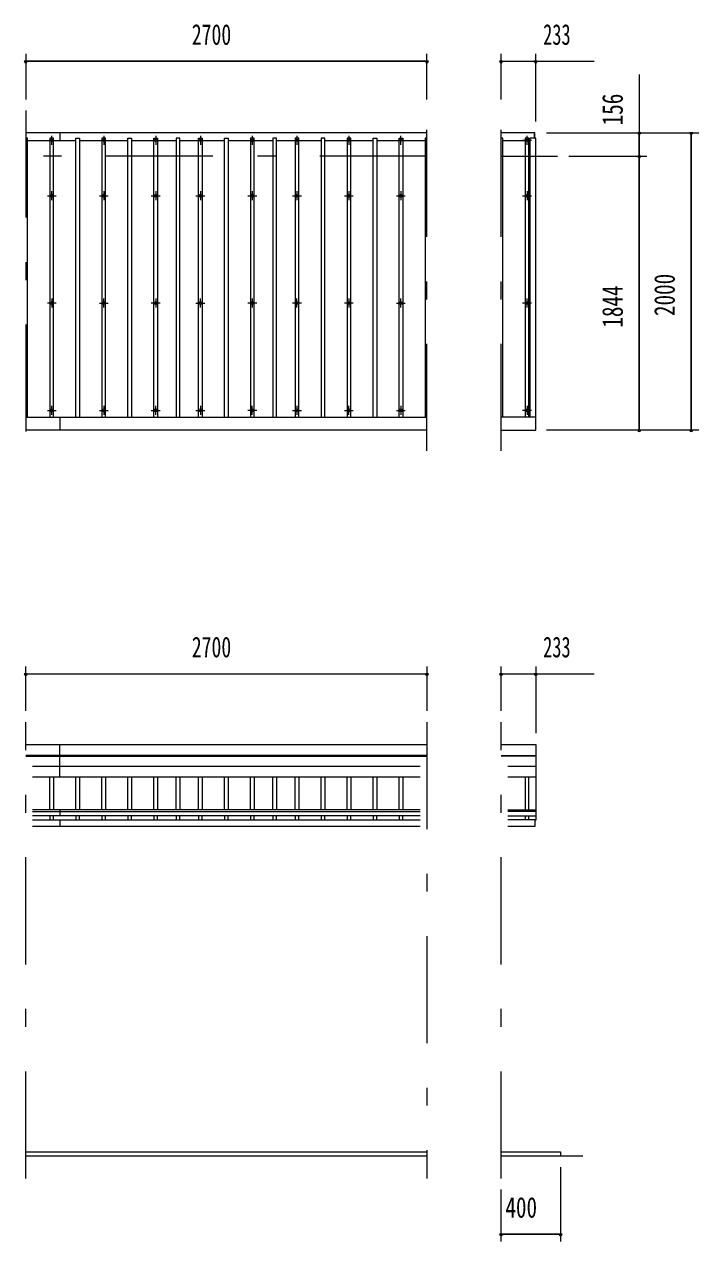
# Model space of a CAD drawing. Units: millimetres, scale not verified. Extents: x -25863 to 25873, y -10500 to 10500.
# Drawn here: x -9913 to -5373, y 1220 to 9407 of the extents above; entities that cross this region are included whole.
import ezdxf
from ezdxf.enums import TextEntityAlignment as Align

# ---------------------------------------------------------------- set-up
doc = ezdxf.new("R2010")
doc.units = ezdxf.units.MM
doc.header["$LTSCALE"] = 60
doc.linetypes.add('USER3', pattern=[24, 12, -5, 2, -5])
for name, color, linetype, lineweight in [('0-2_1-05BOLD', 7, 'Continuous', 18), ('0-3_1-25CENTER', 3, 'USER3', 18), ('0-4_1-45THIN', 4, 'Continuous', 18), ('0-5_1-55DIM', 3, 'Continuous', 18)]:
    doc.layers.add(name, color=color, linetype=linetype, lineweight=lineweight)
doc.styles.add('ＭＳ ゴシック', font='')
doc.styles.get('ＭＳ ゴシック').set_extended_font_data('MS Gothic')

msp = doc.modelspace()

# ---------------------------------------------------------------- linework, layer by layer
at = {"layer": '0-2_1-05BOLD'}
for p, q in [((-7203.28, 8677.67), (-9903.28, 8677.67)), ((-9673.28, 8677.67), (-9673.28, 8626.18)), ((-6480.28, 8677.67), (-6480.28, 8641.19)), ((-9903.29, 6765.11), (-7203.28, 6765.11)), ((-9673.28, 6765.11), (-9673.28, 6677.67)), ((-6470.28, 6765.11), (-6703.28, 6765.11)), ((-7203.28, 6677.67), (-9903.29, 6677.67)), ((-6703.28, 6677.67), (-6470.28, 6677.67)), ((-9903.28, 4563.67), (-7203.28, 4563.67)), ((-9673.28, 4345.48), (-9673.28, 4563.67)), ((-6703.28, 4563.67), (-6470.28, 4563.67)), ((-7203.28, 4488.53), (-9903.28, 4488.53)), ((-9903.28, 4484.45), (-7203.28, 4484.45)), ((-6703.28, 4488.53), (-6470.28, 4488.53)), ((-6470.28, 4484.45), (-6703.28, 4484.45)), ((-7247.83, 4414.97), (-9858.73, 4414.97)), ((-9858.73, 4345.48), (-7247.83, 4345.48)), ((-6470.28, 4414.97), (-6658.73, 4414.97)), ((-6658.73, 4345.48), (-6470.28, 4345.48)), ((-7247.83, 4123.85), (-9858.73, 4123.85)), ((-9858.73, 4113.43), (-7247.83, 4113.43)), ((-9673.28, 4123.85), (-9673.28, 4083.82)), ((-6658.73, 4123.85), (-6470.28, 4123.85)), ((-6470.28, 4113.43), (-6658.73, 4113.43)), ((-7247.83, 4083.82), (-9858.73, 4083.82)), ((-9858.73, 4057.49), (-7247.83, 4057.49)), ((-7247.83, 4012.49), (-9858.73, 4012.49)), ((-9673.28, 4057.49), (-9673.28, 4012.49)), ((-6658.73, 4083.82), (-6470.28, 4083.82)), ((-6475.28, 4057.49), (-6658.73, 4057.49)), ((-9903.28, 1824.67), (-7203.28, 1824.67)), ((-7203.28, 1794.67), (-9903.28, 1794.67)), ((-6153.28, 1794.67), (-6703.28, 1794.67))]:
    msp.add_line(p, q, dxfattribs=at)
for points in [[(-6475.28, 8641.19), (-6475.28, 8677.67), (-6703.28, 8677.67)], [(-6470.28, 6677.67), (-6470.28, 8641.19), (-6510.28, 8641.19), (-6510.28, 6765.11)], [(-6470.28, 4563.67), (-6470.28, 4054.91), (-6475.28, 4054.91)], [(-6475.28, 4057.49), (-6475.28, 4012.49), (-6658.73, 4012.49)], [(-6703.28, 1824.67), (-6303.28, 1824.67), (-6303.28, 1794.67)]]:
    msp.add_lwpolyline(points, dxfattribs=at)
for centre in [(-9728.28, 8254.17), (-9378.28, 8254.17), (-9028.28, 8254.17), (-8728.28, 8254.17), (-8378.28, 8254.17), (-8078.28, 8254.17), (-7728.28, 8254.17), (-7378.28, 8254.17), (-6528.27, 8254.17), (-9728.28, 7532.51), (-9378.28, 7532.51), (-9028.28, 7532.51), (-8728.28, 7532.51), (-8378.28, 7532.51), (-8078.28, 7532.51), (-7728.28, 7532.51), (-7378.28, 7532.51), (-6528.27, 7532.51), (-9728.28, 6810.85), (-9378.28, 6810.85), (-9028.28, 6810.85), (-8728.28, 6810.85), (-8378.28, 6810.85), (-8078.28, 6810.85), (-7728.28, 6810.85), (-7378.28, 6810.85), (-6528.27, 6810.85)]:
    msp.add_circle(centre, 10, dxfattribs=at)
for centre, start, end in [((-9728.28, 8616.22), 46.39838, 133.60162), ((-9728.28, 8637.22), 226.3961, 313.6039), ((-9378.28, 8616.22), 46.39838, 133.60162), ((-9378.28, 8637.22), 226.3961, 313.6039), ((-9028.28, 8616.22), 46.39838, 133.60162), ((-9028.28, 8637.22), 226.3961, 313.6039), ((-8728.28, 8616.22), 46.39838, 133.60162), ((-8728.28, 8637.22), 226.3961, 313.6039), ((-8378.28, 8616.22), 46.39838, 133.60162), ((-8378.28, 8637.22), 226.3961, 313.6039), ((-8078.28, 8616.22), 46.39838, 133.60162), ((-8078.28, 8637.22), 226.3961, 313.6039), ((-7728.28, 8616.22), 46.39838, 133.60162), ((-7728.28, 8637.22), 226.3961, 313.6039), ((-7378.28, 8616.22), 46.39838, 133.60162), ((-7378.28, 8637.22), 226.3961, 313.6039), ((-6528.27, 8616.22), 46.39838, 133.60162), ((-6528.27, 8637.22), 226.3961, 313.6039)]:
    msp.add_arc(centre, 14.5, start, end, dxfattribs=at)
at = {"layer": '0-3_1-25CENTER'}
for p, q in [((-9903.28, 8827.67), (-9903.28, 6537.67)), ((-7203.28, 6537.67), (-7203.28, 8827.67)), ((-6703.28, 6537.67), (-6703.28, 8827.67)), ((-9758.28, 8626.72), (-9698.28, 8626.72)), ((-9728.28, 8596.72), (-9728.28, 8656.71)), ((-9408.28, 8626.72), (-9348.28, 8626.72)), ((-9378.28, 8656.71), (-9378.28, 8596.72)), ((-9058.28, 8626.72), (-8998.28, 8626.72)), ((-9028.28, 8656.71), (-9028.28, 8596.72)), ((-8758.28, 8626.72), (-8698.28, 8626.72)), ((-8728.28, 8656.71), (-8728.28, 8596.72)), ((-8408.28, 8626.72), (-8348.28, 8626.72)), ((-8378.28, 8656.71), (-8378.28, 8596.72)), ((-8108.28, 8626.72), (-8048.28, 8626.72)), ((-8078.28, 8656.71), (-8078.28, 8596.72)), ((-7758.28, 8626.72), (-7698.28, 8626.72)), ((-7728.28, 8656.71), (-7728.28, 8596.72)), ((-7408.27, 8626.72), (-7348.28, 8626.72)), ((-7378.28, 8596.72), (-7378.28, 8656.71)), ((-6498.27, 8626.72), (-6558.28, 8626.72)), ((-6528.27, 8596.72), (-6528.27, 8656.71)), ((-7203.28, 8521.68), (-9903.28, 8521.68)), ((-6703.28, 8521.68), (-6323.28, 8521.68)), ((-9728.28, 8224.17), (-9728.28, 8284.17)), ((-9378.28, 8284.17), (-9378.28, 8224.17)), ((-9028.28, 8284.17), (-9028.28, 8224.17)), ((-8728.28, 8284.17), (-8728.28, 8224.17)), ((-8378.28, 8284.17), (-8378.28, 8224.17)), ((-8078.28, 8284.17), (-8078.28, 8224.17)), ((-7728.28, 8284.17), (-7728.28, 8224.17)), ((-7378.28, 8284.17), (-7378.28, 8224.17)), ((-6528.27, 8284.17), (-6528.27, 8224.17)), ((-9758.28, 8254.17), (-9698.28, 8254.17)), ((-9408.28, 8254.17), (-9348.28, 8254.17)), ((-9058.28, 8254.17), (-8998.28, 8254.17)), ((-8758.28, 8254.17), (-8698.28, 8254.17)), ((-8408.28, 8254.17), (-8348.28, 8254.17)), ((-8108.28, 8254.17), (-8048.28, 8254.17)), ((-7758.28, 8254.17), (-7698.28, 8254.17)), ((-7408.27, 8254.17), (-7348.28, 8254.17)), ((-6558.28, 8254.17), (-6498.27, 8254.17)), ((-9728.28, 7562.51), (-9728.28, 7502.51)), ((-9378.28, 7502.51), (-9378.28, 7562.51)), ((-9028.28, 7562.51), (-9028.28, 7502.51)), ((-8728.28, 7502.51), (-8728.28, 7562.51)), ((-8378.28, 7562.51), (-8378.28, 7502.51)), ((-8078.28, 7502.51), (-8078.28, 7562.51)), ((-7728.28, 7562.51), (-7728.28, 7502.51)), ((-7378.28, 7502.51), (-7378.28, 7562.51)), ((-6528.27, 7502.51), (-6528.27, 7562.51)), ((-9698.28, 7532.51), (-9758.28, 7532.51)), ((-9408.28, 7532.51), (-9348.28, 7532.51)), ((-8998.28, 7532.51), (-9058.28, 7532.51)), ((-8758.28, 7532.51), (-8698.28, 7532.51)), ((-8348.28, 7532.51), (-8408.28, 7532.51)), ((-8048.28, 7532.51), (-8108.28, 7532.51)), ((-7698.28, 7532.51), (-7758.28, 7532.51)), ((-7408.27, 7532.51), (-7348.28, 7532.51)), ((-6498.27, 7532.51), (-6558.28, 7532.51)), ((-9758.28, 6810.85), (-9698.28, 6810.85)), ((-9728.28, 6780.85), (-9728.28, 6840.84)), ((-9408.28, 6810.85), (-9348.28, 6810.85)), ((-9378.28, 6840.84), (-9378.28, 6780.85)), ((-9058.28, 6810.85), (-8998.28, 6810.85)), ((-9028.28, 6780.85), (-9028.28, 6840.84)), ((-8758.28, 6810.85), (-8698.28, 6810.85)), ((-8728.28, 6840.84), (-8728.28, 6780.85)), ((-8348.28, 6810.85), (-8408.28, 6810.85)), ((-8378.28, 6780.85), (-8378.28, 6840.84)), ((-8108.28, 6810.85), (-8048.28, 6810.85)), ((-8078.28, 6840.84), (-8078.28, 6780.85)), ((-7758.28, 6810.85), (-7698.28, 6810.85)), ((-7728.28, 6780.85), (-7728.28, 6840.84)), ((-7408.27, 6810.85), (-7348.28, 6810.85)), ((-7378.28, 6840.84), (-7378.28, 6780.85)), ((-6498.27, 6810.85), (-6558.28, 6810.85)), ((-6528.27, 6840.84), (-6528.27, 6780.85)), ((-9903.28, 1644.67), (-9903.28, 4714.67)), ((-7203.28, 4714.67), (-7203.28, 1644.67)), ((-6703.28, 1644.67), (-6703.28, 4714.67))]:
    msp.add_line(p, q, dxfattribs=at)
at = {"layer": '0-4_1-45THIN'}
for p, q in [((-9890.78, 8626.18), (-9740.78, 8626.18)), ((-9740.78, 8641.19), (-9740.78, 6765.11)), ((-9715.78, 8626.18), (-9565.78, 8626.18)), ((-9565.78, 6765.11), (-9565.78, 8641.19)), ((-9540.78, 8626.18), (-9390.78, 8626.18)), ((-9390.78, 8641.19), (-9390.78, 6765.11)), ((-9365.78, 8626.18), (-9215.78, 8626.18)), ((-9215.78, 6765.11), (-9215.78, 8641.19)), ((-9190.78, 8626.18), (-9040.78, 8626.18)), ((-9040.78, 6765.11), (-9040.78, 8641.19)), ((-9015.78, 8626.18), (-8890.78, 8626.18)), ((-8890.78, 8641.19), (-8890.78, 6765.11)), ((-8865.78, 8626.18), (-8740.78, 8626.18)), ((-8740.78, 6765.11), (-8740.78, 8641.19)), ((-8715.78, 8626.18), (-8565.78, 8626.18)), ((-8565.78, 6765.11), (-8565.78, 8641.19)), ((-8540.78, 8626.18), (-8390.78, 8626.18)), ((-8390.78, 8641.19), (-8390.78, 6765.11)), ((-8365.78, 8626.18), (-8240.78, 8626.18)), ((-8240.78, 8641.19), (-8240.78, 6765.11)), ((-8215.78, 8626.18), (-8090.78, 8626.18)), ((-8090.78, 8641.19), (-8090.78, 6765.11)), ((-8065.78, 8626.18), (-7915.78, 8626.18)), ((-7915.78, 8641.19), (-7915.78, 6765.11)), ((-7890.78, 8626.18), (-7740.78, 8626.18)), ((-7740.78, 8641.19), (-7740.78, 6765.11)), ((-7715.78, 8626.18), (-7565.78, 8626.18)), ((-7565.78, 6765.11), (-7565.78, 8641.19)), ((-7540.78, 8626.18), (-7390.78, 8626.18)), ((-7390.78, 6765.11), (-7390.78, 8641.19)), ((-7365.78, 8626.18), (-7215.78, 8626.18)), ((-7215.77, 8641.19), (-7215.77, 6765.11)), ((-7203.28, 8641.19), (-7215.77, 8641.19)), ((-6690.77, 8626.18), (-6540.78, 8626.18)), ((-6540.78, 8641.19), (-6540.78, 6765.11)), ((-6515.77, 8626.18), (-6510.28, 8626.18)), ((-9740.78, 4123.85), (-9740.78, 4345.48)), ((-9715.78, 4345.48), (-9715.78, 4123.85)), ((-9565.78, 4123.85), (-9565.78, 4345.48)), ((-9540.78, 4345.48), (-9540.78, 4123.85)), ((-9390.78, 4123.85), (-9390.78, 4345.48)), ((-9365.78, 4345.48), (-9365.78, 4123.85)), ((-9215.78, 4123.85), (-9215.78, 4345.48)), ((-9190.78, 4345.48), (-9190.78, 4123.85)), ((-9040.78, 4123.85), (-9040.78, 4345.48)), ((-9015.78, 4345.48), (-9015.78, 4123.85)), ((-8890.78, 4123.85), (-8890.78, 4345.48)), ((-8865.78, 4345.48), (-8865.78, 4123.85)), ((-8740.78, 4123.85), (-8740.78, 4345.48)), ((-8715.78, 4345.48), (-8715.78, 4123.85)), ((-8565.78, 4123.85), (-8565.78, 4345.48)), ((-8540.78, 4345.48), (-8540.78, 4123.85)), ((-8390.78, 4123.85), (-8390.78, 4345.48)), ((-8365.78, 4345.48), (-8365.78, 4123.85)), ((-8240.78, 4123.85), (-8240.78, 4345.48)), ((-8215.78, 4345.48), (-8215.78, 4123.85)), ((-8090.78, 4123.85), (-8090.78, 4345.48)), ((-8065.78, 4345.48), (-8065.78, 4123.85)), ((-7915.78, 4123.85), (-7915.78, 4345.48)), ((-7890.77, 4345.48), (-7890.77, 4123.85)), ((-7740.78, 4123.85), (-7740.78, 4345.48)), ((-7715.78, 4345.48), (-7715.78, 4123.85)), ((-7565.78, 4123.85), (-7565.78, 4345.48)), ((-7540.78, 4345.48), (-7540.78, 4123.85)), ((-7390.78, 4123.85), (-7390.78, 4345.48)), ((-7365.78, 4345.48), (-7365.78, 4123.85)), ((-6540.78, 4345.48), (-6540.78, 4123.85)), ((-6515.78, 4123.85), (-6515.78, 4345.48)), ((-9740.78, 4083.82), (-9740.78, 4057.49)), ((-9715.78, 4057.49), (-9715.78, 4083.82)), ((-9565.78, 4083.82), (-9565.78, 4057.49)), ((-9540.78, 4057.49), (-9540.78, 4083.82)), ((-9390.78, 4083.82), (-9390.78, 4057.49)), ((-9365.78, 4057.49), (-9365.78, 4083.82)), ((-9215.78, 4083.82), (-9215.78, 4057.49)), ((-9190.78, 4057.49), (-9190.78, 4083.82)), ((-9040.78, 4083.82), (-9040.78, 4057.49)), ((-9015.78, 4057.49), (-9015.78, 4083.82)), ((-8890.78, 4083.82), (-8890.78, 4057.49)), ((-8865.78, 4057.49), (-8865.78, 4083.82)), ((-8740.78, 4083.82), (-8740.78, 4057.49)), ((-8715.78, 4057.49), (-8715.78, 4083.82)), ((-8565.78, 4083.82), (-8565.78, 4057.49)), ((-8540.78, 4057.49), (-8540.78, 4083.82)), ((-8390.78, 4083.82), (-8390.78, 4057.49)), ((-8365.78, 4057.49), (-8365.78, 4083.82)), ((-8240.78, 4083.82), (-8240.78, 4057.49)), ((-8215.78, 4057.49), (-8215.78, 4083.82)), ((-8090.78, 4083.82), (-8090.78, 4057.49)), ((-8065.78, 4057.49), (-8065.78, 4083.82)), ((-7915.78, 4083.82), (-7915.78, 4057.49)), ((-7890.77, 4057.49), (-7890.77, 4083.82)), ((-7740.78, 4083.82), (-7740.78, 4057.49)), ((-7715.78, 4057.49), (-7715.78, 4083.82)), ((-7565.78, 4083.82), (-7565.78, 4057.49)), ((-7540.78, 4057.49), (-7540.78, 4083.82)), ((-7390.78, 4083.82), (-7390.78, 4057.49)), ((-7365.78, 4057.49), (-7365.78, 4083.82)), ((-6540.78, 4083.82), (-6540.78, 4057.49)), ((-6515.78, 4057.49), (-6515.78, 4083.82))]:
    msp.add_line(p, q, dxfattribs=at)
for points in [[(-9890.78, 6765.11), (-9890.78, 8641.19), (-9903.28, 8641.19)], [(-9715.78, 6765.11), (-9715.78, 8641.19), (-9740.78, 8641.19)], [(-9565.78, 8641.19), (-9540.78, 8641.19), (-9540.78, 6765.11)], [(-9365.78, 6765.11), (-9365.78, 8641.19), (-9390.78, 8641.19)], [(-9215.78, 8641.19), (-9190.78, 8641.19), (-9190.78, 6765.11)], [(-9040.78, 8641.19), (-9015.78, 8641.19), (-9015.78, 6765.11)], [(-8865.78, 6765.11), (-8865.78, 8641.19), (-8890.78, 8641.19)], [(-8740.78, 8641.19), (-8715.78, 8641.19), (-8715.78, 6765.11)], [(-8565.78, 8641.19), (-8540.78, 8641.19), (-8540.78, 6765.11)], [(-8365.78, 6765.11), (-8365.78, 8641.19), (-8390.78, 8641.19)], [(-8215.78, 6765.11), (-8215.78, 8641.19), (-8240.78, 8641.19)], [(-8065.78, 6765.11), (-8065.78, 8641.19), (-8090.78, 8641.19)], [(-7890.78, 6765.11), (-7890.78, 8641.19), (-7915.78, 8641.19)], [(-7715.78, 6765.11), (-7715.78, 8641.19), (-7740.78, 8641.19)], [(-7565.78, 8641.19), (-7540.78, 8641.19), (-7540.78, 6765.11)], [(-7390.78, 8641.19), (-7365.78, 8641.19), (-7365.78, 6765.11)], [(-6690.77, 6765.11), (-6690.77, 8641.19), (-6703.28, 8641.19)], [(-6515.77, 6765.11), (-6515.77, 8641.19), (-6540.78, 8641.19)]]:
    msp.add_lwpolyline(points, dxfattribs=at)
at = {"layer": '0-5_1-55DIM'}
for p, q in [((-9903.28, 9208.67), (-9903.28, 8902.68)), ((-7203.28, 8902.68), (-7203.28, 9208.67)), ((-6703.28, 8902.68), (-6703.28, 9208.67)), ((-6470.28, 8752.68), (-6470.28, 9208.67)), ((-9893.28, 9158.67), (-9913.28, 9158.67)), ((-9903.28, 9158.67), (-7203.28, 9158.67)), ((-7203.28, 9158.67), (-9903.28, 9158.67)), ((-7193.28, 9158.67), (-7213.28, 9158.67)), ((-6693.28, 9158.67), (-6713.28, 9158.67)), ((-6703.28, 9158.67), (-6470.28, 9158.67)), ((-6703.28, 9158.67), (-6077.78, 9158.67)), ((-6460.28, 9158.67), (-6480.28, 9158.67)), ((-5773.28, 9070.17), (-5773.28, 6677.67)), ((-6398.28, 8677.67), (-5373.28, 8677.67)), ((-5763.28, 8677.67), (-5783.28, 8677.67)), ((-5773.28, 8521.68), (-5773.28, 8677.67)), ((-5413.28, 8677.67), (-5433.28, 8677.67)), ((-5423.28, 6677.67), (-5423.28, 8677.67)), ((-5423.28, 8677.67), (-5423.28, 6677.67)), ((-6248.27, 8521.68), (-5723.28, 8521.68)), ((-5763.28, 8521.67), (-5783.28, 8521.67)), ((-5773.28, 6677.67), (-5773.28, 8521.68)), ((-5373.28, 6677.67), (-6398.28, 6677.67)), ((-5763.28, 6677.67), (-5783.28, 6677.67)), ((-5413.28, 6677.67), (-5433.28, 6677.67)), ((-9903.28, 4789.67), (-9903.28, 5088.67)), ((-7203.28, 5088.67), (-7203.28, 4789.67)), ((-6703.28, 4789.67), (-6703.28, 5088.67)), ((-6470.28, 5088.67), (-6470.28, 4639.67)), ((-9893.28, 5038.67), (-9913.28, 5038.67)), ((-9903.28, 5038.67), (-7203.28, 5038.67)), ((-9903.28, 5038.67), (-7203.28, 5038.67)), ((-7193.28, 5038.67), (-7213.28, 5038.67)), ((-6693.28, 5038.67), (-6713.28, 5038.67)), ((-6703.28, 5038.67), (-6470.28, 5038.67)), ((-6703.28, 5038.67), (-6077.78, 5038.67)), ((-6460.28, 5038.67), (-6480.28, 5038.67)), ((-6303.28, 1719.67), (-6303.28, 1219.67)), ((-6703.28, 1219.67), (-6703.28, 1569.67)), ((-6693.28, 1269.67), (-6713.28, 1269.67)), ((-6703.28, 1269.67), (-6303.28, 1269.67)), ((-6303.28, 1269.67), (-6703.28, 1269.67)), ((-6293.28, 1269.67), (-6313.28, 1269.67))]:
    msp.add_line(p, q, dxfattribs=at)
for centre in [(-9903.28, 9158.67), (-7203.28, 9158.67), (-6703.28, 9158.67), (-6470.28, 9158.67), (-5773.28, 8677.67), (-5423.28, 8677.67), (-5773.28, 8521.67), (-5773.28, 6677.67), (-5423.28, 6677.67), (-9903.28, 5038.67), (-7203.28, 5038.67), (-6703.28, 5038.67), (-6470.28, 5038.67), (-6703.28, 1269.67), (-6303.28, 1269.67)]:
    msp.add_arc(centre, 10, 180, 0, dxfattribs=at)

# ---------------------------------------------------------------- texts
at = {"layer": '0-5_1-55DIM', "color": 7, "style": 'ＭＳ ゴシック'}
for s, width, p in [('2700', 0.7, (-8785.78, 9227.67)), ('233', 0.65, (-6420.28, 9227.67)), ('2700', 0.7, (-8785.78, 5107.67)), ('233', 0.65, (-6420.28, 5107.67)), ('400', 0.75, (-6674.53, 1338.67))]:
    msp.add_text(s, height=139.3, dxfattribs=dict(at, width=width)).set_placement(p, align=Align.BOTTOM_LEFT)
at = {"layer": '0-5_1-55DIM', "color": 7, "style": 'ＭＳ ゴシック', "width": 0.75}
for s, p in [('156', (-5842.28, 8727.67)), ('2000', (-5492.28, 7445.17)), ('1844', (-5842.28, 7367.17))]:
    msp.add_text(s, height=139.3, rotation=90, dxfattribs=at).set_placement(p, align=Align.BOTTOM_LEFT)

doc.saveas('drawing.dxf')
